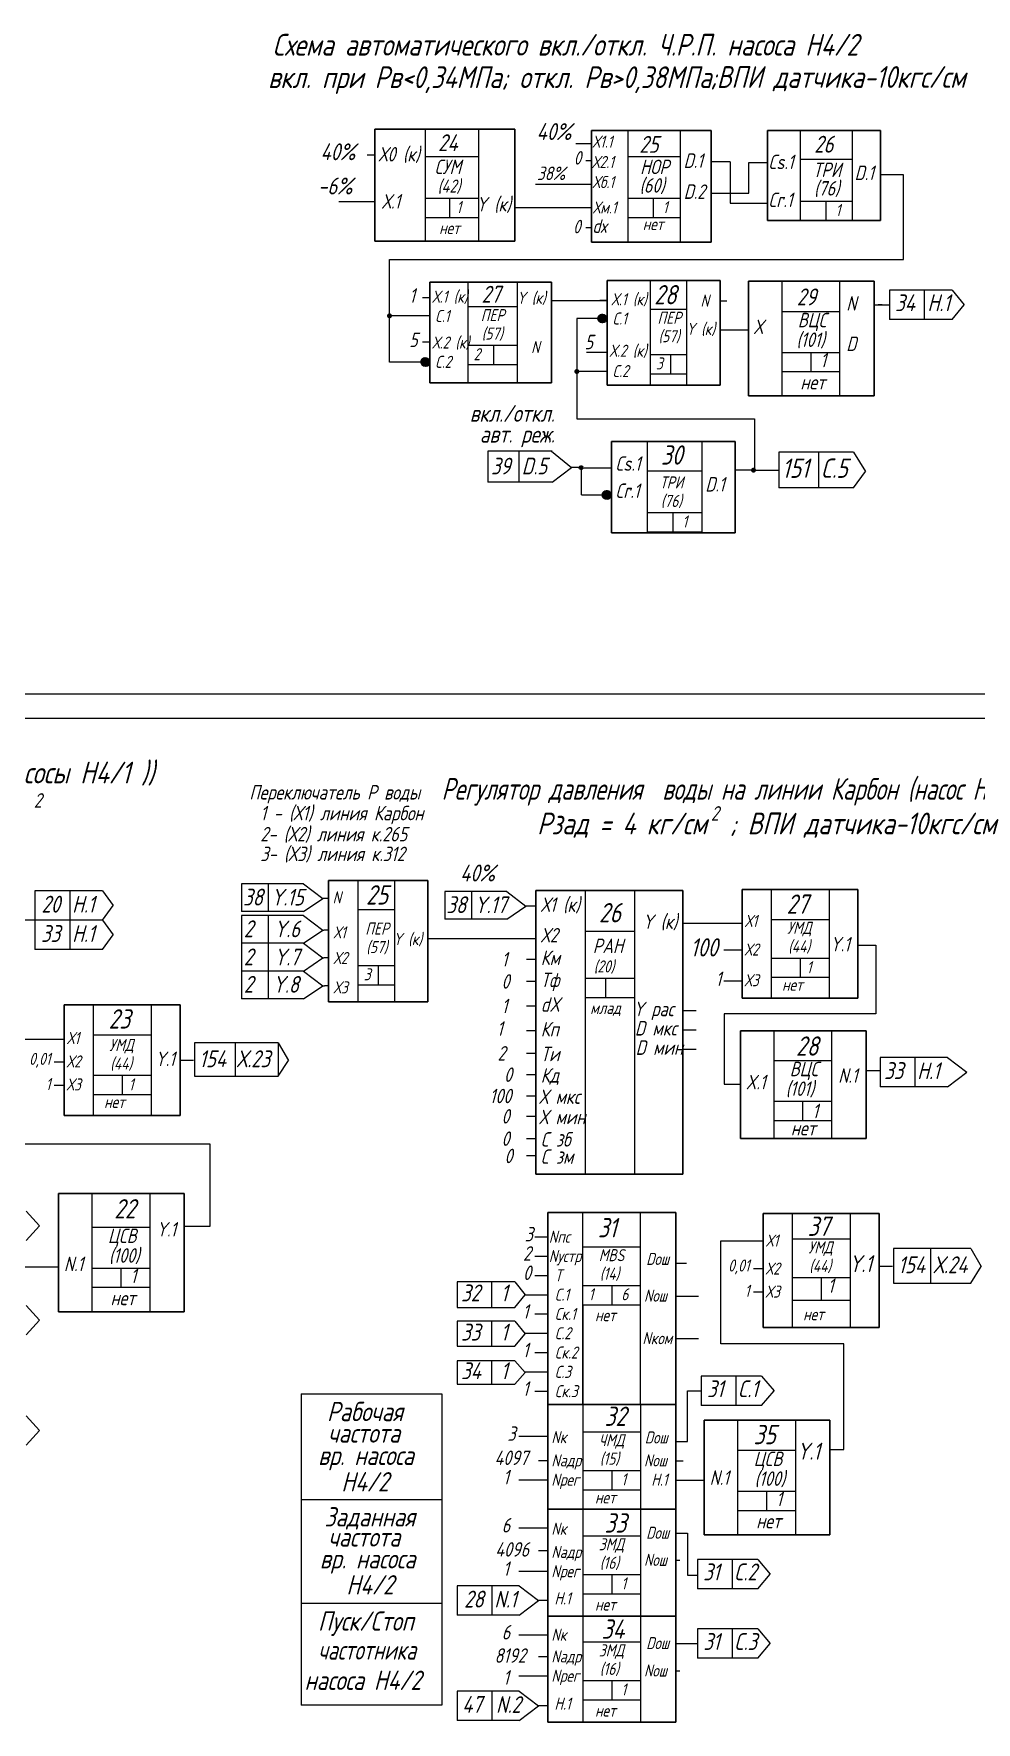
# Model space of a CAD drawing. Header units: millimetres. Extents: x -1319 to 705, y 574 to 3169.
# Drawn here: x -76.2 to 119.1, y 1500 to 1849.9 of the extents above; entities that cross this region are included whole.
import ezdxf

# ---------------------------------------------------------------- set-up
doc = ezdxf.new("R2010")
doc.units = ezdxf.units.MM
doc.layers.add('Текст', color=7, linetype='Continuous', lineweight=50)
doc.styles.add('GOST тип А', font='GOST_A.TTF', dxfattribs={"oblique": 15})
doc.styles.add('АСУТП', font='GOST_A.TTF', dxfattribs={"oblique": 15, "height": 2.5})

msp = doc.modelspace()

# ---------------------------------------------------------------- hatches: boundary and pattern name
h = msp.add_hatch(color=7)
edge = h.paths.add_edge_path()
edge.add_arc((-2.45, 1791.4), 0.2, 0, 360)
for points in [[(40.56, 1790.87, 1), (42.54, 1790.87, 1)], [(40.56, 1790.87, 1), (42.54, 1790.87, 1)], [(40.56, 1790.87, 1), (42.54, 1790.87, 1)], [(40.56, 1790.87, 1), (42.54, 1790.87, 1)], [(3.88, 1781.88, 1), (5.86, 1781.88, 1)], [(3.92, 1781.84, 1), (5.9, 1781.84, 1)], [(3.92, 1781.84, 1), (5.9, 1781.84, 1)], [(3.92, 1781.84, 1), (5.9, 1781.84, 1)], [(41.46, 1754.3, 1), (43.44, 1754.3, 1)], [(41.46, 1754.3, 1), (43.44, 1754.3, 1)], [(41.55, 1754.34, 1), (43.53, 1754.34, 1)], [(41.55, 1754.34, 1), (43.53, 1754.34, 1)]]:
    msp.add_hatch(color=7).paths.add_polyline_path(points)
h = msp.add_hatch(color=7)
edge = h.paths.add_edge_path()
edge.add_arc((37.26, 1759.96), 0.2, 0, 360)

# ---------------------------------------------------------------- linework, layer by layer
at = {"color": 7, "lineweight": 30}
for p, q in [((-5.51, 1830.13), (23.47, 1830.13)), ((-5.51, 1830.13), (-5.51, 1806.89)), ((23.47, 1830.13), (23.47, 1806.89)), ((39.35, 1829.83), (64.14, 1829.83)), ((39.35, 1829.83), (39.35, 1806.69)), ((64.14, 1829.83), (64.14, 1806.69)), ((75.82, 1829.8), (99.23, 1829.8)), ((75.82, 1829.8), (75.82, 1811.17)), ((99.23, 1829.8), (99.23, 1811.17)), ((75.82, 1811.17), (99.23, 1811.17)), ((-5.51, 1806.89), (23.47, 1806.89)), ((39.35, 1806.69), (64.14, 1806.69)), ((5.89, 1798.4), (31.12, 1798.4)), ((5.89, 1798.4), (5.89, 1777.51)), ((31.12, 1798.4), (31.12, 1777.51)), ((42.63, 1798.76), (66.02, 1798.76)), ((42.63, 1798.76), (42.63, 1777.03)), ((66.02, 1798.76), (66.02, 1777.03)), ((71.89, 1798.57), (97.94, 1798.57)), ((71.89, 1798.57), (71.89, 1774.81)), ((97.94, 1798.57), (97.94, 1774.81)), ((5.89, 1777.51), (31.12, 1777.51)), ((42.63, 1777.03), (66.02, 1777.03)), ((71.89, 1774.81), (97.94, 1774.81)), ((43.52, 1765.39), (69.13, 1765.39)), ((43.52, 1765.39), (43.52, 1746.46)), ((69.13, 1765.39), (69.13, 1746.46)), ((43.52, 1746.46), (69.13, 1746.46)), ((-15.11, 1674.39), (5.49, 1674.39)), ((-15.11, 1674.39), (-15.11, 1649.25)), ((5.49, 1674.39), (5.49, 1649.25)), ((70.59, 1672.56), (94.59, 1672.56)), ((70.59, 1672.56), (94.59, 1672.56)), ((70.59, 1672.56), (70.59, 1650.03)), ((94.59, 1672.56), (94.59, 1650.03)), ((27.87, 1672.37), (58.33, 1672.37)), ((27.87, 1672.37), (27.87, 1613.54)), ((58.33, 1672.37), (58.33, 1613.54)), ((-69.86, 1648.62), (-45.86, 1648.62)), ((-69.86, 1648.62), (-45.86, 1648.62)), ((-69.86, 1648.62), (-69.86, 1625.75)), ((-45.86, 1648.62), (-45.86, 1625.75)), ((-15.11, 1649.25), (5.49, 1649.25)), ((70.59, 1650.03), (94.59, 1650.03)), ((70.59, 1650.03), (94.59, 1650.03)), ((70.22, 1643.28), (96.27, 1643.28)), ((70.22, 1643.28), (70.22, 1620.93)), ((96.27, 1643.28), (96.27, 1620.93)), ((-69.86, 1625.75), (-45.86, 1625.75)), ((-69.86, 1625.75), (-45.86, 1625.75)), ((70.22, 1620.93), (96.27, 1620.93)), ((27.87, 1613.54), (58.33, 1613.54)), ((-71.05, 1609.57), (-45, 1609.57)), ((-71.05, 1609.57), (-71.05, 1585.06)), ((-45, 1609.57), (-45, 1585.06)), ((30.32, 1605.6), (56.82, 1605.6)), ((30.32, 1605.6), (30.32, 1565.84)), ((56.82, 1605.6), (56.82, 1565.84)), ((74.97, 1605.42), (98.97, 1605.42)), ((74.97, 1605.42), (98.97, 1605.42)), ((74.97, 1605.42), (74.97, 1581.76)), ((98.97, 1605.42), (98.97, 1581.76)), ((-71.05, 1585.06), (-45, 1585.06)), ((74.97, 1581.76), (98.97, 1581.76)), ((74.97, 1581.76), (98.97, 1581.76)), ((30.32, 1565.84), (56.82, 1565.84)), ((30.32, 1565.84), (56.82, 1565.84)), ((30.32, 1565.84), (56.82, 1565.84)), ((30.32, 1565.84), (30.32, 1544.18)), ((30.32, 1565.84), (56.82, 1565.84)), ((30.32, 1565.84), (56.82, 1565.84)), ((56.82, 1565.84), (56.82, 1544.18)), ((62.73, 1562.58), (88.78, 1562.58)), ((62.73, 1562.58), (62.73, 1538.82)), ((88.78, 1562.58), (88.78, 1538.82)), ((30.32, 1544.18), (56.82, 1544.18)), ((30.32, 1544.18), (56.82, 1544.18)), ((30.32, 1544.18), (30.32, 1521.97)), ((56.82, 1544.18), (56.82, 1521.97)), ((62.73, 1538.82), (88.78, 1538.82)), ((30.32, 1521.97), (56.82, 1521.97)), ((30.32, 1521.97), (56.82, 1521.97)), ((30.32, 1521.97), (30.32, 1500)), ((56.82, 1521.97), (56.82, 1500)), ((30.32, 1500), (56.82, 1500))]:
    msp.add_line(p, q, dxfattribs=at)
at = {"color": 7}
for p, q in [((4.88, 1830.13), (4.88, 1806.89)), ((15.95, 1830.13), (15.95, 1806.89)), ((23.47, 1830.13), (23.47, 1815.13)), ((46.9, 1829.83), (46.9, 1806.69)), ((57.77, 1829.83), (57.77, 1806.69)), ((36.15, 1827.11), (39.35, 1827.11)), ((82.64, 1829.8), (82.64, 1811.17)), ((93.38, 1829.8), (93.38, 1811.17)), ((-5.51, 1824.68), (-7.08, 1824.68)), ((4.88, 1824.43), (15.95, 1824.43)), ((39.35, 1823.53), (38.21, 1823.53)), ((46.9, 1824.41), (57.77, 1824.41)), ((68.11, 1823.3), (64.14, 1823.3)), ((68.11, 1823.3), (68.11, 1814.79)), ((71.95, 1823.22), (75.87, 1823.22)), ((71.95, 1816.87), (71.95, 1823.22)), ((82.64, 1823.87), (93.38, 1823.87)), ((104.01, 1820.62), (99.23, 1820.62)), ((104.01, 1803.1), (104.01, 1820.62)), ((38.21, 1818.65), (27.74, 1818.65)), ((39.35, 1818.65), (38.21, 1818.65)), ((64.14, 1816.87), (71.95, 1816.87)), ((-11.28, 1815.03), (-12.99, 1815.03)), ((-5.51, 1815.03), (-11.28, 1815.03)), ((4.88, 1815.79), (15.95, 1815.79)), ((9.95, 1815.79), (9.95, 1811.79)), ((38.21, 1813.79), (23.47, 1813.79)), ((39.35, 1813.79), (38.21, 1813.79)), ((46.9, 1815.77), (57.77, 1815.77)), ((52.14, 1815.77), (52.14, 1811.77)), ((68.11, 1814.79), (75.82, 1814.79)), ((82.64, 1815.17), (93.38, 1815.17)), ((87.95, 1815.17), (87.95, 1811.17)), ((4.88, 1811.79), (15.95, 1811.79)), ((39.35, 1809.68), (38.21, 1809.68)), ((46.9, 1811.77), (57.77, 1811.77)), ((82.64, 1811.17), (93.38, 1811.17)), ((-2.45, 1781.81), (-2.45, 1803.1)), ((-2.45, 1803.1), (104.01, 1803.1)), ((13.74, 1798.4), (13.74, 1777.51)), ((23.98, 1798.4), (23.98, 1777.51)), ((51.52, 1798.76), (51.52, 1777.03)), ((59.07, 1798.76), (59.07, 1777.03)), ((78.79, 1798.57), (78.79, 1774.81)), ((90.79, 1798.57), (90.79, 1774.81)), ((5.89, 1795.16), (4.37, 1795.16)), ((114.11, 1796.74), (101.09, 1796.74)), ((114.11, 1796.74), (101.09, 1796.74)), ((101.09, 1796.74), (101.09, 1790.65)), ((108.28, 1796.74), (108.28, 1790.65)), ((114.11, 1796.74), (116.56, 1793.69)), ((5.89, 1791.4), (-2.45, 1791.4)), ((13.74, 1793.32), (23.98, 1793.32)), ((31.12, 1794.62), (42.63, 1794.62)), ((42.63, 1794.62), (41.12, 1794.62)), ((51.52, 1792.78), (59.07, 1792.78)), ((66.02, 1794.5), (67.41, 1794.5)), ((78.79, 1792.33), (90.79, 1792.33)), ((97.94, 1793.73), (101.09, 1793.73)), ((99.63, 1793.73), (98.77, 1793.73)), ((114.11, 1790.65), (116.56, 1793.69)), ((42.63, 1790.86), (36.35, 1790.86)), ((36.35, 1790.86), (36.35, 1770.11)), ((42.52, 1790.82), (42.57, 1790.82)), ((42.52, 1790.82), (42.57, 1790.82)), ((42.52, 1790.82), (42.57, 1790.82)), ((42.52, 1790.82), (42.57, 1790.82)), ((66.02, 1788.5), (71.89, 1788.5)), ((114.11, 1790.65), (101.09, 1790.65)), ((5.89, 1785.98), (4.37, 1785.98)), ((5.89, 1785.76), (5.89, 1785.76)), ((13.74, 1785.32), (23.98, 1785.32)), ((19.1, 1785.32), (19.1, 1781.32)), ((5.89, 1781.81), (-2.45, 1781.81)), ((5.89, 1781.79), (5.94, 1781.79)), ((5.89, 1781.79), (5.94, 1781.79)), ((5.89, 1781.79), (5.94, 1781.79)), ((5.89, 1781.79), (5.94, 1781.79)), ((13.74, 1781.32), (23.98, 1781.32)), ((38.36, 1783.92), (38.4, 1783.92)), ((38.36, 1783.92), (38.4, 1783.92)), ((38.4, 1783.92), (42.63, 1783.92)), ((51.52, 1783.4), (59.07, 1783.4)), ((55.71, 1783.4), (55.71, 1779.4)), ((78.79, 1783.84), (90.79, 1783.84)), ((84.79, 1783.84), (84.79, 1779.84)), ((42.63, 1779.9), (36.35, 1779.9)), ((51.52, 1779.4), (59.07, 1779.4)), ((78.79, 1779.89), (90.79, 1779.89)), ((36.35, 1770.11), (73.15, 1770.11)), ((73.15, 1770.11), (73.15, 1759.45)), ((31.08, 1763.37), (17.88, 1763.37)), ((17.88, 1763.37), (17.88, 1756.92)), ((31.08, 1763.37), (17.88, 1763.37)), ((31.21, 1763.37), (18.01, 1763.37)), ((31.21, 1763.37), (18.01, 1763.37)), ((24.35, 1763.4), (24.35, 1756.95)), ((31.08, 1763.37), (35.2, 1759.97)), ((50.9, 1765.39), (50.9, 1746.46)), ((62.21, 1765.39), (62.21, 1746.46)), ((31.21, 1756.92), (35.2, 1759.97)), ((37.31, 1759.97), (35.2, 1759.97)), ((37.31, 1759.93), (43.56, 1759.93)), ((37.31, 1754.3), (37.31, 1759.93)), ((93.67, 1763.19), (78.17, 1763.19)), ((93.67, 1763.19), (78.17, 1763.19)), ((78.17, 1763.19), (78.17, 1755.77)), ((78.17, 1763.19), (78.17, 1755.77)), ((86.4, 1763.19), (86.4, 1755.77)), ((93.67, 1763.19), (96.12, 1759.16)), ((31.08, 1756.92), (17.88, 1756.92)), ((31.21, 1756.92), (18.01, 1756.92)), ((50.9, 1759.33), (62.21, 1759.33)), ((73.15, 1759.45), (69.02, 1759.45)), ((73.15, 1759.45), (78.17, 1759.45)), ((93.67, 1755.77), (96.12, 1759.16)), ((37.31, 1754.3), (43.56, 1754.3)), ((43.43, 1754.25), (43.48, 1754.25)), ((43.43, 1754.25), (43.48, 1754.25)), ((43.51, 1754.3), (43.56, 1754.3)), ((43.51, 1754.3), (43.56, 1754.3)), ((93.67, 1755.77), (78.17, 1755.77)), ((50.9, 1750.64), (62.21, 1750.64)), ((56.21, 1750.64), (56.21, 1746.64)), ((50.9, 1746.64), (62.21, 1746.64)), ((-701.8, 1713.06), (140.5, 1713.06)), ((-701.8, 1713.06), (375.58, 1713.06)), ((-681.8, 1708.06), (370.58, 1708.06)), ((-20.31, 1673.72), (-33.16, 1673.72)), ((-33.16, 1673.72), (-33.16, 1667.97)), ((-27.59, 1673.72), (-27.59, 1667.97)), ((-20.31, 1673.72), (-16.32, 1670.68)), ((-9.02, 1674.39), (-9.02, 1649.25)), ((-1.47, 1674.39), (-1.47, 1649.25)), ((76.59, 1672.56), (76.59, 1650.03)), ((88.59, 1672.56), (88.59, 1650.03)), ((-61.95, 1672.26), (-75.93, 1672.26)), ((-75.93, 1672.26), (-75.93, 1666.17)), ((-61.95, 1672.26), (-75.93, 1672.26)), ((-68.73, 1672.26), (-68.73, 1666.17)), ((-61.95, 1672.26), (-59.72, 1669.21)), ((-61.95, 1666.17), (-59.72, 1669.21)), ((-20.31, 1667.97), (-16.32, 1670.68)), ((-15.11, 1670.68), (-16.32, 1670.68)), ((21.81, 1672.15), (8.96, 1672.15)), ((8.96, 1672.15), (8.96, 1666.4)), ((14.53, 1672.15), (14.53, 1666.4)), ((21.81, 1672.15), (25.8, 1669.1)), ((21.81, 1666.4), (25.8, 1669.1)), ((27.87, 1669.1), (25.8, 1669.1)), ((38.05, 1672.37), (38.05, 1613.54)), ((48.31, 1672.37), (48.31, 1613.54)), ((-61.95, 1666.17), (-78.82, 1666.17)), ((-61.95, 1666.17), (-75.93, 1666.17)), ((-61.95, 1666.17), (-75.93, 1666.17)), ((-75.93, 1666.17), (-75.93, 1660.09)), ((-68.73, 1666.17), (-68.73, 1660.09)), ((-61.95, 1666.17), (-59.72, 1663.13)), ((-20.31, 1667.97), (-33.16, 1667.97)), ((-20.31, 1667.97), (-33.16, 1667.97)), ((-20.31, 1667.16), (-33.16, 1667.16)), ((-33.16, 1667.16), (-33.16, 1661.41)), ((-27.59, 1667.16), (-27.59, 1661.41)), ((-20.31, 1667.16), (-16.32, 1664.12)), ((-9.02, 1668.41), (-1.47, 1668.41)), ((21.81, 1666.4), (8.96, 1666.4)), ((58.33, 1665.55), (70.59, 1665.55)), ((76.59, 1666.35), (88.59, 1666.35)), ((-61.95, 1660.09), (-59.72, 1663.13)), ((-20.31, 1661.41), (-16.32, 1664.12)), ((-16.32, 1664.12), (-16.08, 1664.12)), ((-15.11, 1664.12), (-16.08, 1664.12)), ((27.87, 1662.32), (5.49, 1662.32)), ((38.05, 1663.92), (48.31, 1663.92)), ((-61.95, 1660.09), (-75.93, 1660.09)), ((-20.31, 1661.41), (-33.16, 1661.41)), ((-20.31, 1661.41), (-33.16, 1661.41)), ((-33.16, 1661.41), (-33.16, 1655.66)), ((-27.59, 1661.41), (-27.59, 1655.66)), ((-20.31, 1661.41), (-16.32, 1658.37)), ((66.8, 1660.03), (70.65, 1660.03)), ((94.59, 1660.99), (98.29, 1660.99)), ((-20.31, 1655.66), (-33.16, 1655.66)), ((-20.31, 1655.66), (-33.16, 1655.66)), ((-33.16, 1655.66), (-33.16, 1649.91)), ((-27.59, 1655.6), (-27.59, 1649.85)), ((-20.31, 1655.66), (-16.32, 1658.37)), ((-20.31, 1655.66), (-16.32, 1652.62)), ((-16.32, 1658.37), (-16.08, 1658.37)), ((-15.11, 1658.37), (-16.08, 1658.37)), ((-9.02, 1656.82), (-1.47, 1656.82)), ((-4.82, 1656.82), (-4.82, 1652.82)), ((27.87, 1658.07), (25.93, 1658.07)), ((76.59, 1658.35), (88.59, 1658.35)), ((82.59, 1658.35), (82.59, 1654.35)), ((-20.31, 1649.91), (-16.32, 1652.62)), ((-16.32, 1652.62), (-15.95, 1652.62)), ((-15.11, 1652.62), (-15.95, 1652.62)), ((-9.02, 1652.82), (-1.47, 1652.82)), ((27.87, 1653.49), (25.93, 1653.49)), ((38.05, 1654.19), (48.31, 1654.19)), ((42.31, 1654.19), (42.31, 1650.19)), ((66.8, 1653.62), (70.65, 1653.62)), ((76.59, 1654.35), (88.59, 1654.35)), ((-63.86, 1648.62), (-63.86, 1625.75)), ((-51.86, 1648.62), (-51.86, 1625.75)), ((-20.31, 1649.91), (-33.16, 1649.91)), ((27.87, 1648.39), (25.93, 1648.39)), ((38.05, 1650.19), (48.31, 1650.19)), ((58.33, 1647.46), (61.04, 1647.46)), ((-80.45, 1641.56), (-69.86, 1641.56)), ((-63.86, 1642.45), (-51.86, 1642.45)), ((27.87, 1643.27), (25.93, 1643.27)), ((58.33, 1643.46), (61.04, 1643.46)), ((77.12, 1643.28), (77.12, 1620.93)), ((89.12, 1643.28), (89.12, 1620.93)), ((-25.53, 1640.77), (-42.91, 1640.77)), ((-42.91, 1640.77), (-42.91, 1633.9)), ((-34.44, 1640.77), (-34.44, 1633.9)), ((-25.53, 1640.77), (-23.41, 1637.1)), ((-25.53, 1640.77), (-25.53, 1633.9)), ((27.87, 1638.59), (25.93, 1638.59)), ((58.33, 1639.46), (61.04, 1639.46)), ((113.14, 1637.76), (99.16, 1637.76)), ((113.14, 1637.76), (99.16, 1637.76)), ((99.16, 1637.76), (99.16, 1631.68)), ((113.14, 1637.76), (99.16, 1637.76)), ((106.35, 1637.76), (106.35, 1631.68)), ((113.14, 1637.76), (117.12, 1634.72)), ((-71.92, 1636.84), (-69.81, 1636.84)), ((-63.86, 1634.07), (-51.86, 1634.07)), ((-57.86, 1634.07), (-57.86, 1630.07)), ((-45.86, 1637.16), (-43.08, 1637.16)), ((-42.91, 1633.9), (-25.53, 1633.9)), ((-25.53, 1633.9), (-23.41, 1637.1)), ((27.87, 1634.17), (25.93, 1634.17)), ((77.12, 1637.14), (89.12, 1637.14)), ((113.14, 1631.68), (117.12, 1634.72)), ((-71.92, 1632.03), (-69.81, 1632.03)), ((113.14, 1631.68), (99.16, 1631.68)), ((-63.86, 1630.07), (-51.86, 1630.07)), ((27.87, 1629.75), (25.93, 1629.75)), ((77.12, 1628.66), (89.12, 1628.66)), ((83.12, 1628.66), (83.12, 1624.66)), ((27.87, 1625.54), (25.93, 1625.54)), ((77.12, 1624.7), (89.12, 1624.7)), ((27.87, 1620.91), (25.93, 1620.91)), ((-67.57, 1619.76), (-80.45, 1619.76)), ((-39.6, 1619.76), (-67.57, 1619.76)), ((-39.6, 1602.78), (-39.6, 1619.76)), ((27.87, 1617.33), (25.93, 1617.33)), ((-64.14, 1609.57), (-64.14, 1585.06)), ((-52.14, 1609.57), (-52.14, 1585.06)), ((-77.76, 1605.91), (-75.01, 1602.86)), ((-77.76, 1599.82), (-75.01, 1602.86)), ((-64.14, 1602.57), (-52.14, 1602.57)), ((-45, 1602.78), (-40.47, 1602.78)), ((-40.47, 1602.78), (-39.6, 1602.78)), ((37.56, 1565.84), (37.56, 1605.6)), ((49.56, 1565.84), (49.56, 1605.6)), ((80.97, 1605.42), (80.97, 1581.76)), ((92.97, 1605.42), (92.97, 1581.76)), ((30.32, 1600.52), (27.63, 1600.52)), ((66.19, 1599.74), (75.02, 1599.74)), ((66.19, 1578.39), (66.19, 1599.74)), ((80.97, 1600.13), (92.97, 1600.13)), ((30.32, 1596.52), (27.63, 1596.52)), ((37.56, 1598.52), (49.56, 1598.52)), ((117.97, 1598.17), (101.92, 1598.17)), ((101.92, 1598.17), (101.92, 1590.95)), ((109.62, 1598.17), (109.62, 1590.95)), ((117.97, 1598.17), (120.09, 1594.41)), ((-92.69, 1594.37), (-71.05, 1594.37)), ((-64.14, 1594.09), (-52.14, 1594.09)), ((-58.14, 1594.09), (-58.14, 1590.09)), ((30.32, 1592.52), (27.63, 1592.52)), ((56.82, 1595.12), (59.04, 1595.12)), ((72.91, 1594.02), (75.02, 1594.02)), ((80.97, 1592.13), (92.97, 1592.13)), ((86.97, 1592.13), (86.97, 1587.46)), ((98.97, 1594.47), (101.75, 1594.47)), ((117.97, 1590.95), (120.09, 1594.41)), ((-64.14, 1590.13), (-52.14, 1590.13)), ((23.5, 1591.25), (11.56, 1591.25)), ((11.56, 1591.25), (11.56, 1585.92)), ((18.69, 1591.25), (18.69, 1585.92)), ((18.69, 1591.25), (18.69, 1585.92)), ((23.5, 1591.25), (25.62, 1588.58)), ((23.5, 1585.92), (25.62, 1588.58)), ((30.32, 1588.52), (25.56, 1588.52)), ((37.56, 1590.52), (49.56, 1590.52)), ((43.56, 1590.52), (43.56, 1586.52)), ((72.91, 1589.21), (75.02, 1589.21)), ((101.92, 1590.95), (117.97, 1590.95)), ((-77.76, 1586.35), (-75.01, 1583.31)), ((11.56, 1585.92), (23.5, 1585.92)), ((37.56, 1586.52), (49.56, 1586.52)), ((37.56, 1586.52), (37.56, 1565.84)), ((56.82, 1588.31), (61.56, 1588.31)), ((80.97, 1587.46), (92.97, 1587.46)), ((-77.76, 1580.27), (-75.01, 1583.31)), ((23.5, 1583.12), (11.56, 1583.12)), ((11.56, 1583.12), (11.56, 1577.95)), ((18.69, 1583.12), (18.69, 1577.95)), ((18.69, 1583.12), (18.69, 1577.95)), ((23.5, 1583.12), (25.62, 1580.46)), ((30.32, 1584.52), (27.63, 1584.52)), ((11.56, 1577.95), (23.5, 1577.95)), ((23.5, 1577.95), (25.62, 1580.46)), ((30.32, 1580.52), (25.56, 1580.52)), ((56.82, 1579.49), (61.56, 1579.49)), ((91.67, 1578.39), (66.19, 1578.39)), ((91.67, 1556.54), (91.67, 1578.39)), ((23.5, 1574.89), (11.56, 1574.89)), ((11.56, 1574.89), (11.56, 1570.03)), ((18.69, 1574.89), (18.69, 1570.03)), ((18.69, 1574.89), (18.69, 1570.03)), ((23.5, 1574.89), (25.62, 1572.46)), ((30.32, 1576.52), (27.63, 1576.52)), ((23.5, 1570.03), (25.62, 1572.46)), ((30.32, 1572.52), (25.56, 1572.52)), ((74.6, 1571.71), (62.11, 1571.71)), ((74.6, 1571.71), (62.11, 1571.71)), ((62.11, 1571.71), (62.11, 1565.62)), ((69.3, 1571.71), (69.3, 1565.62)), ((74.6, 1571.71), (77.19, 1568.67)), ((-20.81, 1568.05), (8.34, 1568.05)), ((-20.81, 1568.05), (-20.81, 1503.52)), ((8.34, 1568.05), (8.34, 1503.52)), ((11.56, 1570.03), (23.5, 1570.03)), ((30.32, 1568.52), (27.63, 1568.52)), ((59.25, 1558.18), (59.25, 1568.7)), ((59.25, 1568.7), (62.11, 1568.7)), ((74.6, 1565.62), (77.19, 1568.67)), ((37.56, 1565.84), (37.56, 1544.18)), ((49.56, 1565.84), (49.56, 1544.18)), ((74.6, 1565.62), (62.11, 1565.62)), ((-77.76, 1563.48), (-75.01, 1560.44)), ((-77.76, 1557.39), (-75.01, 1560.44)), ((69.64, 1562.58), (69.64, 1538.82)), ((81.64, 1562.58), (81.64, 1538.82)), ((30.32, 1559.2), (24.32, 1559.2)), ((37.56, 1560.18), (49.56, 1560.18)), ((56.82, 1558.18), (59.25, 1558.18)), ((30.32, 1554.18), (28.37, 1554.18)), ((56.82, 1554.18), (58.34, 1554.18)), ((69.64, 1556.34), (81.64, 1556.34)), ((88.78, 1556.54), (91.67, 1556.54)), ((30.32, 1550.18), (24.32, 1550.18)), ((37.56, 1552.18), (49.56, 1552.18)), ((43.56, 1552.18), (43.56, 1548.18)), ((56.82, 1550.18), (62.73, 1550.18)), ((37.56, 1548.18), (49.56, 1548.18)), ((69.64, 1547.85), (81.64, 1547.85)), ((75.64, 1547.85), (75.64, 1543.85)), ((8.34, 1546.11), (-20.81, 1546.11)), ((37.56, 1544.18), (37.56, 1500)), ((49.56, 1544.18), (49.56, 1500)), ((69.64, 1543.9), (81.64, 1543.9)), ((30.32, 1540.22), (24.32, 1540.22)), ((37.56, 1538.61), (49.56, 1538.61)), ((56.82, 1539.19), (59.25, 1539.19)), ((59.25, 1539.19), (59.25, 1530.48)), ((30.32, 1535.51), (28.37, 1535.51)), ((56.82, 1533.56), (57.71, 1533.56)), ((73.81, 1533.75), (61.32, 1533.75)), ((73.81, 1533.75), (61.32, 1533.75)), ((61.32, 1533.75), (61.32, 1527.67)), ((68.51, 1533.75), (68.51, 1527.67)), ((73.81, 1533.75), (76.4, 1530.71)), ((30.32, 1531.2), (24.32, 1531.2)), ((37.56, 1530.61), (49.56, 1530.61)), ((43.56, 1530.61), (43.56, 1526.61)), ((59.25, 1530.48), (61.32, 1530.48)), ((73.81, 1527.67), (76.4, 1530.71)), ((24.39, 1528.25), (11.53, 1528.25)), ((11.53, 1528.25), (11.53, 1522.17)), ((18.73, 1528.25), (18.73, 1522.17)), ((24.39, 1528.25), (28.37, 1525.21)), ((37.56, 1526.61), (49.56, 1526.61)), ((73.81, 1527.67), (61.32, 1527.67)), ((8.34, 1524.62), (-20.81, 1524.62)), ((8.34, 1524.62), (-20.81, 1524.62)), ((24.39, 1522.17), (11.53, 1522.17)), ((24.39, 1522.17), (28.37, 1525.21)), ((30.32, 1525.21), (28.37, 1525.21)), ((73.83, 1519.32), (61.34, 1519.32)), ((73.83, 1519.32), (61.34, 1519.32)), ((61.34, 1519.32), (61.34, 1513.24)), ((68.53, 1519.32), (68.53, 1513.24)), ((73.83, 1519.32), (76.42, 1516.28)), ((30.32, 1518.05), (24.32, 1518.05)), ((37.56, 1516.63), (49.56, 1516.63)), ((56.82, 1516.32), (61.34, 1516.32)), ((73.83, 1513.24), (76.42, 1516.28)), ((30.32, 1513.55), (28.37, 1513.55)), ((73.83, 1513.24), (61.34, 1513.24)), ((30.32, 1509.55), (24.32, 1509.55)), ((37.56, 1508.63), (49.56, 1508.63)), ((43.56, 1508.63), (43.56, 1504.63)), ((56.82, 1510.63), (57.71, 1510.63)), ((24.39, 1506.44), (11.53, 1506.44)), ((11.53, 1506.44), (11.53, 1500.35)), ((18.73, 1506.44), (18.73, 1500.35)), ((24.39, 1506.44), (28.37, 1503.4)), ((37.56, 1504.63), (49.56, 1504.63)), ((8.34, 1503.52), (-20.81, 1503.52)), ((24.39, 1500.35), (28.37, 1503.4)), ((30.32, 1503.4), (28.37, 1503.4)), ((24.39, 1500.35), (11.53, 1500.35))]:
    msp.add_line(p, q, dxfattribs=at)
for p, q in [((98.29, 1660.99), (98.29, 1646.82)), ((98.29, 1646.82), (66.84, 1646.82)), ((66.84, 1646.82), (66.84, 1632.2)), ((99.16, 1635), (96.27, 1635)), ((66.84, 1632.2), (70.22, 1632.2))]:
    msp.add_line(p, q)
at = {"color": 7, "lineweight": 60}
for centre in [(-2.45, 1791.4), (36.35, 1779.9), (37.26, 1759.96), (72.95, 1759.45)]:
    msp.add_circle(centre, 0.2, dxfattribs=at)
at = {"color": 7, "lineweight": 30}
for centre in [(41.52, 1790.87), (41.52, 1790.87), (41.52, 1790.87), (41.52, 1790.87), (41.52, 1790.87), (41.52, 1790.87), (41.7, 1790.84), (41.7, 1790.84), (41.7, 1790.84), (41.7, 1790.84), (4.88, 1781.84), (4.88, 1781.84), (4.88, 1781.84), (4.88, 1781.84), (4.88, 1781.84), (4.88, 1781.84), (5.06, 1781.81), (5.06, 1781.81), (5.06, 1781.81), (5.06, 1781.81), (42.42, 1754.3), (42.42, 1754.3), (42.42, 1754.3), (42.51, 1754.34), (42.51, 1754.34), (42.51, 1754.34), (42.6, 1754.27), (42.6, 1754.27), (42.69, 1754.31), (42.69, 1754.31)]:
    msp.add_circle(centre, 0.825, dxfattribs=at)

# ---------------------------------------------------------------- texts
at = {"color": 7, "style": 'АСУТП', "oblique": 15}
for s, height, p in [('D.2', 3, (58.47, 1815.66)), ('1', 2.5, (54.13, 1812.68)), ('dх', 2.8, (39.55, 1808.61)), ('нет', 2.5, (50, 1809.19))]:
    msp.add_text(s, height=height, dxfattribs=at).set_placement(p)
at = {"layer": 'Текст', "color": 7, "lineweight": 15, "style": 'GOST тип А', "oblique": 15}
for s, height, p in [('Cхема автоматического вкл./откл. Ч.Р.П. насоса Н4/2 ', 4.5, (-26.82, 1845.34)), ('вкл. при Рв<0,34МПа; откл. Рв>0,38МПа', 4.5, (-27.64, 1838.61)), (';ВПИ датчика-10кгс/см   ', 4.5, (63.97, 1838.66)), ('40%%%', 3.5, (28, 1827.85)), ('40%%% ', 3.5, (-16.78, 1823.66)), ('Х0 (к) ', 3, (-4.77, 1823.4)), ('24', 3.5, (7.59, 1825.55)), ('26', 3.5, (85.52, 1825.23)), ('СУМ', 3, (6.87, 1820.8)), ('Сs.1', 3, (76.04, 1821.81)), ('ТРИ', 3, (85.28, 1820.18)), ('-6%%%', 3.5, (-17.29, 1816.58)), ('(42)', 2.7, (7.48, 1816.96)), ('(76)', 3, (85.48, 1816.34)), ('D.1', 3, (93.88, 1819.55)), ('Х.1', 3, (-4.06, 1813.64)), ('Y (к)', 3, (15.48, 1813.04)), ('Сr.1', 3, (76.04, 1813.95)), ('1', 2.5, (11.38, 1812.7)), ('1', 2.5, (89.94, 1812.08)), ('нет', 2.5, (7.81, 1808.36)), ('1', 3, (1.6, 1794.13)), ('Х.1 (к) ', 2.5, (6.36, 1794.14)), ('27', 3.5, (16.6, 1794.14)), ('Y (к)', 2.5, (23.9, 1793.9)), ('Х.1 (к) ', 2.5, (43.49, 1793.61)), ('28', 4, (52.37, 1793.8)), ('N', 2.5, (61.96, 1793.32)), ('29', 3.5, (81.91, 1793.59)), ('N', 3, (92.16, 1792.5)), ('34', 3.5, (102.28, 1792.38)), ('H.1', 3.5, (108.99, 1792.38)), ('С.1', 2.5, (7, 1790.14)), ('ПЕР', 2.5, (16.43, 1790.32)), ('С.1', 2.5, (43.75, 1789.61)), ('ПЕР', 2.5, (53.04, 1789.78)), ('ВЦС', 3, (82.12, 1789.05)), ('5', 3, (1.6, 1784.95)), ('(57)', 2.5, (16.63, 1786.49)), ('(57)', 2.5, (53.25, 1785.95)), ('Y (к)', 2.5, (58.99, 1787.46)), ('Х', 3, (73.01, 1787.66)), ('(101)', 3, (81.83, 1784.97)), ('Х.2 (к) ', 2.5, (6.36, 1784.64)), ('2', 2.5, (14.95, 1782.22)), ('N', 2.5, (26.87, 1783.7)), ('5', 3, (37.93, 1784.49)), ('Х.2 (к) ', 2.5, (43.11, 1782.94)), ('D', 3, (92.16, 1784.13)), ('С.2', 2.5, (7, 1780.64)), ('С.2', 2.5, (43.75, 1778.73)), ('3', 2.5, (52.73, 1780.31)), ('1', 3, (86.78, 1780.75)), ('нет', 3, (82.65, 1776.17)), ('вкл./откл.', 3.5, (14.15, 1769.46)), ('авт. реж.', 3.5, (16.23, 1765.15)), ('30', 4, (53.75, 1760.59)), ('39', 3.456, (18.56, 1758.57)), ('D.5', 3.456, (24.92, 1758.57)), ('Сs.1', 3, (44.34, 1759.31)), ('151', 4, (78.82, 1757.85)), ('C.5', 4, (86.84, 1757.85)), ('Сr.1', 3, (44.34, 1753.68)), ('ТРИ', 2.5, (53.54, 1755.65)), ('D.1', 3, (62.95, 1755.01)), ('(76)', 2.5, (53.74, 1751.81)), ('1', 2.5, (58.2, 1747.55)), ('Регулятор давления  воды на линии Карбон (насосы Н4/1 ))   ', 4.5, (-192.26, 1694.53)), ('Переключатель Р воды', 3, (-31.52, 1691.19)), ('2', 3, (-76.18, 1689.52)), ('1 - (Х1) линия Карбон', 3, (-29.24, 1686.88)), (' Рзад = 4 кг/см', 4.5, (25.81, 1683.97)), ('2', 3, (64.1, 1686.83)), ('; ВПИ датчика-10кгс/см   ', 4.5, (68.05, 1683.98)), ('2- (Х2) линия к.265', 3, (-29.24, 1682.52)), ('3- (Х3) линия к.312', 3, (-29.24, 1678.43)), ('40%%% ', 3.5, (12.15, 1674.22)), ('38', 3.5, (-32.83, 1669.23)), ('Y.15', 3.456, (-27, 1669.23)), ('25', 4, (-7.33, 1669.44)), ('20', 3.5, (-74.59, 1667.76)), ('H.1', 3.456, (-68.21, 1667.76)), ('N ', 2.5, (-14.26, 1669.66)), ('38', 3.5, (9.29, 1667.65)), ('Y.17', 3.456, (15.12, 1667.65)), ('Х1 (к)', 3, (28.86, 1667.91)), ('26', 4, (40.93, 1665.75)), ('27', 4, (79.79, 1667.52)), ('2', 3.5, (-32.66, 1662.66)), ('Y.6', 3.456, (-26.4, 1662.66)), ('ПЕР', 2.5, (-7.49, 1663.2)), ('Y (к)', 3, (49.97, 1664.38)), ('Х1', 2.5, (71.14, 1664.79)), ('УМД', 2.5, (79.92, 1663.36)), ('33', 3.5, (-74.68, 1661.68)), ('H.1', 3.456, (-68.21, 1661.68)), ('Х1 ', 2.5, (-14.1, 1662.41)), ('(57)', 2.5, (-7.29, 1659.37)), ('Y (к)', 2.5, (-1.71, 1661.03)), ('Х2', 3, (28.86, 1661.58)), ('РАН', 3, (39.64, 1659.37)), ('100', 3.775, (59.84, 1658.67)), ('(44)', 2.5, (80.13, 1659.52)), ('Y.1', 3, (88.8, 1659.72)), ('2', 3.5, (-32.66, 1656.83)), ('Y.7', 3.456, (-26.4, 1656.83)), ('Х2 ', 2.5, (-14.1, 1657.11)), ('1', 3, (20.73, 1656.58)), ('Км', 3, (28.86, 1656.9)), ('Х2', 2.5, (71.07, 1658.86)), ('3', 2.5, (-7.81, 1653.73)), ('0', 3, (20.73, 1652)), ('Тф', 3, (28.86, 1652.31)), ('(20)', 2.5, (39.84, 1655.36)), ('1', 3, (65.07, 1652.56)), ('Х3', 2.5, (71.05, 1652.49)), ('1', 2.5, (83.95, 1655.19)), ('2', 3.5, (-32.66, 1651.16)), ('Y.8', 3.456, (-26.68, 1651.16)), ('Х3 ', 2.5, (-14.1, 1651.02)), ('нет', 2.5, (78.86, 1651.56)), ('1', 3, (20.73, 1646.91)), ('dX', 3, (28.86, 1647.22)), ('млад', 2.5, (39.11, 1646.75)), ('Y рас', 3, (48.04, 1646.29)), ('23', 4, (-60.67, 1643.73)), ('1', 3, (19.76, 1642.24)), ('Кп', 3, (28.86, 1642.1)), ('D мкс', 3, (48.36, 1642.29)), ('Х1', 2.5, (-69.32, 1640.51)), ('УМД', 2.5, (-60.53, 1639.08)), ('D мин', 3, (48.52, 1638.29)), ('28', 4, (81.75, 1638.11)), ('0,01', 2.5, (-77.15, 1636.21)), ('Х2', 2.5, (-69.39, 1635.67)), ('(44)', 2.5, (-60.33, 1635.24)), ('Y.1', 3, (-51.04, 1635.97)), ('154', 3.5, (-41.93, 1635.72)), ('Х.23', 3.5, (-34.15, 1635.72)), ('2', 3, (19.9, 1637.11)), ('Ти', 3, (28.86, 1636.96)), ('0', 3, (21.25, 1632.68)), ('Кд', 3, (28.86, 1632.54)), ('X.1', 3, (71.34, 1631.15)), ('ВЦС', 3, (80.45, 1633.86)), ('N.1', 3, (90.49, 1632.49)), ('33', 3.5, (100, 1633.26)), ('H.1', 3.456, (106.88, 1633.26)), ('1', 2.5, (-73.71, 1630.97)), ('Х3', 2.5, (-69.4, 1630.9)), ('1', 2.5, (-56.51, 1630.91)), ('100', 3, (18.24, 1628.26)), ('Х мкс', 3, (28.51, 1628.12)), ('(101)', 3, (79.62, 1629.78)), ('нет', 2.5, (-61.6, 1627.28)), ('0', 3, (20.73, 1624.05)), ('Х мин', 3, (28.51, 1623.91)), ('1', 3, (85.12, 1625.15)), ('нет', 3, (80.68, 1621.6)), ('0', 3, (20.73, 1619.42)), ('С зб', 3, (28.86, 1619.28)), ('0', 3, (21.35, 1615.84)), ('С зм', 3, (28.86, 1615.7)), ('22', 4, (-59.52, 1604.39)), ('Y.1', 3, (-50.78, 1600.64)), ('3', 3, (25.54, 1599.63)), ('31', 4, (40.69, 1600.47)), ('37', 4, (84.16, 1600.77)), ('ЦСВ', 3, (-60.82, 1599.29)), ('Nпс', 2.5, (30.54, 1599.35)), ('Х1', 2.5, (75.51, 1598.56)), ('УМД', 2.5, (84.3, 1597.14)), ('N.1', 3, (-69.93, 1593.47)), ('(100)', 3, (-60.61, 1595.21)), ('2', 3, (25.18, 1595.63)), ('Nустр', 2.5, (30.54, 1595.35)), ('MBS', 2.5, (40.89, 1595.53)), ('Dош', 2.5, (50.7, 1594.75)), ('0,01', 2.5, (67.68, 1593.39)), ('(44)', 2.5, (84.5, 1593.3)), ('Y.1', 3.5, (92.72, 1593.28)), ('154', 3.5, (102.9, 1593.03)), ('Х.24', 3.5, (110.19, 1593.03)), ('1', 3, (-56.15, 1591)), ('0', 3, (25.19, 1591.63)), ('Т', 2.5, (31.78, 1591.35)), ('(14)', 2.5, (41.09, 1591.69)), ('Х2', 2.5, (75.44, 1592.75)), ('1', 3, (88.32, 1588.96)), ('нет', 3, (-60.28, 1586.41)), ('32', 3.5, (12.35, 1587.2)), ('1', 3.5, (20.57, 1587.2)), ('С.1', 2.5, (31.78, 1587.35)), ('1', 2.5, (38.77, 1587.43)), ('6', 2.5, (45.55, 1587.43)), ('Nош', 2.5, (50.26, 1587.14)), ('1', 2.5, (71.12, 1588.15)), ('Х3', 2.5, (75.43, 1587.98)), ('1', 3, (25.1, 1583.63)), ('Ск.1', 2.5, (31.78, 1583.35)), ('нет', 2.5, (83.23, 1583.29)), ('33', 3.5, (12.35, 1579.08)), ('1', 3.5, (20.57, 1579.08)), ('С.2', 2.5, (31.78, 1579.35)), ('нет', 2.5, (40.11, 1583.09)), ('1', 3, (25.1, 1575.63)), ('Nком', 2.5, (49.92, 1578.32)), ('34', 3.5, (12.35, 1571.08)), ('1', 3.5, (20.57, 1571.08)), ('Ск.2', 2.5, (31.78, 1575.35)), ('С.3', 2.5, (31.78, 1571.35)), ('1', 3, (25.1, 1567.63)), ('Ск.3', 2.5, (31.78, 1567.35)), ('31', 3.5, (63.31, 1567.35)), ('С.1', 3.5, (69.74, 1567.35)), ('32', 4, (42.06, 1561.4)), ('3', 3, (21.94, 1558.3)), ('35', 4, (72.94, 1557.6)), ('Nк', 2.5, (31.06, 1557.82)), ('ЧМД', 2.5, (40.89, 1557.19)), ('Dош', 2.5, (50.41, 1557.76)), ('Y.1', 3.5, (81.93, 1554.41)), ('4097', 3, (19.27, 1553.29)), ('Nадр', 2.5, (31.06, 1553.01)), ('(15)', 2.5, (41.09, 1553.36)), ('Nош', 2.5, (50.26, 1553.01)), ('ЦСВ', 3, (72.97, 1553.06)), ('1', 3, (21.05, 1549.29)), ('Nрег', 2.5, (31.06, 1549.01)), ('1', 2.5, (45.55, 1549.09)), ('Н.1', 2.5, (51.75, 1549.01)), ('N.1', 3, (63.85, 1549.17)), ('(100)', 3, (73.17, 1548.98)), ('нет', 2.5, (40.11, 1545.35)), ('1', 3, (77.63, 1544.76)), ('33', 4, (42.06, 1539.28)), ('6', 3, (20.77, 1539.32)), ('Nк', 2.5, (31.06, 1538.84)), ('Dош', 2.5, (50.7, 1538.01)), ('нет', 3, (73.5, 1540.18)), ('4096', 3, (19.43, 1534.31)), ('Nадр', 2.5, (31.06, 1534.03)), ('ЗМД', 2.5, (40.89, 1535.62)), ('1', 3, (21.05, 1530.31)), ('Nрег', 2.5, (31.06, 1530.03)), ('(16)', 2.5, (41.09, 1531.78)), ('Nош', 2.5, (50.26, 1532.39)), ('31', 3.5, (62.51, 1529.39)), ('С.2', 3.5, (68.95, 1529.39)), ('1', 2.5, (45.55, 1527.52)), ('28', 3.5, (12.98, 1523.76)), ('N.1', 3.456, (19.25, 1523.76)), ('Н.1', 2.5, (31.69, 1524.42)), ('нет', 2.5, (40.11, 1523.14)), ('6', 3, (20.77, 1517.15)), ('Nк', 2.5, (31.06, 1516.88)), ('34', 4, (41.46, 1517.3)), ('31', 3.5, (62.54, 1514.97)), ('С.3', 3.5, (68.97, 1514.97)), ('8192', 3, (19.27, 1512.31)), ('ЗМД', 2.5, (40.89, 1513.64)), ('Dош', 2.5, (50.7, 1515.15)), ('Nадр', 2.5, (31.06, 1512.38)), ('(16)', 2.5, (41.09, 1509.8)), ('Nош', 2.5, (50.26, 1509.46)), ('1', 3, (21.05, 1507.77)), ('Nрег', 2.5, (31.06, 1508.38)), ('1', 2.5, (45.55, 1505.54)), ('47', 3.5, (12.56, 1501.94)), ('N.2', 3.456, (19.6, 1501.94)), ('Н.1', 2.5, (31.69, 1502.6)), ('нет', 2.5, (40.11, 1501.16))]:
    msp.add_text(s, height=height, dxfattribs=at).set_placement(p)
at = {"layer": 'Текст', "color": 7, "style": 'GOST тип А', "oblique": 15}
for s, height, p in [('Х1.1', 2.5, (39.55, 1826.26)), ('25', 3.5, (49.28, 1825.2)), ('0', 2.8, (35.69, 1822.76)), ('Х2.1', 2.5, (39.48, 1822.05)), ('HОР', 3, (49.47, 1820.78)), ('D.1', 3, (58.45, 1822.07)), ('38%%%', 2.8, (28.09, 1819.55)), ('Хб.1', 2.5, (39.57, 1817.89)), ('(60)', 3, (49.32, 1816.94)), ('Хм.1', 2.5, (39.63, 1812.62)), ('0', 2.8, (35.56, 1808.52))]:
    msp.add_text(s, height=height, dxfattribs=at).set_placement(p)
at = {"layer": 'Текст', "color": 7, "lineweight": 15, "style": 'GOST тип А', "oblique": 15, "width": 0.9}
msp.add_text('Регулятор давления  воды на линии Карбон (насос Н4/2)   ', height=4.5, dxfattribs=at).set_placement((8.31, 1691.15))
at = {"layer": 'Текст', "color": 7, "linetype": 'Continuous', "lineweight": 15, "style": 'GOST тип А', "oblique": 15}
for s, p in [('Рабочая ', (-15.42, 1562.38)), ('частота ', (-15.24, 1557.92)), ('вр. насоса', (-17.27, 1553.29)), ('Н4/2', (-12.46, 1547.83)), ('Заданная', (-15.94, 1540.56)), ('частота', (-15.2, 1536.39)), ('вр. насоса', (-16.93, 1531.86)), ('Н4/2', (-11.41, 1526.48)), ('Пуск/Стоп', (-17.28, 1518.97)), ('насоса Н4/2', (-20.08, 1506.69))]:
    msp.add_text(s, height=4, dxfattribs=at).set_placement(p)
at = {"layer": 'Текст', "color": 7, "linetype": 'Continuous', "lineweight": 15, "style": 'GOST тип А', "oblique": 15, "width": 0.9}
msp.add_text('частотника', height=4, dxfattribs=at).set_placement((-17.28, 1512.97))

doc.saveas('drawing.dxf')
